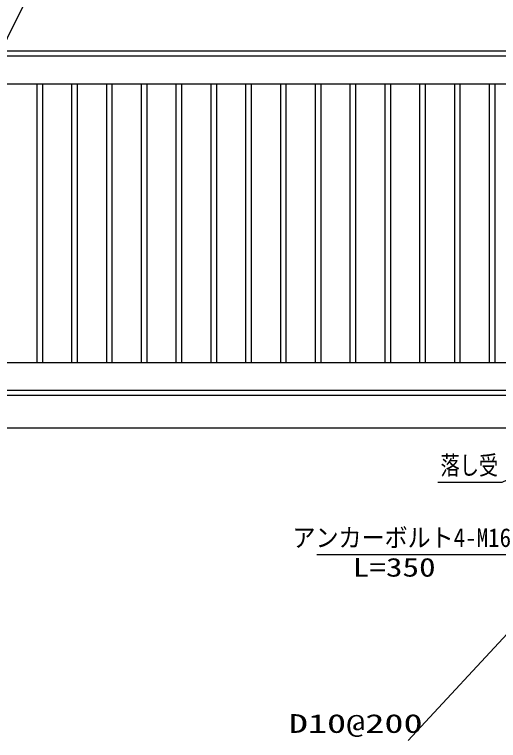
# Model space of a CAD drawing. Units: millimetres, scale not verified. Extents: x -5940 to 5940, y -4200 to 4200.
# Drawn here: x -1424 to 314, y -1676 to 930 of the extents above; entities that cross this region are included whole.
import ezdxf
from ezdxf.enums import TextEntityAlignment as Align

# ---------------------------------------------------------------- set-up
doc = ezdxf.new("R2010")
doc.units = ezdxf.units.MM
doc.header["$LTSCALE"] = 20
doc.layers.add('0-1_0', color=7, linetype='Continuous', lineweight=25)
doc.layers.add('0-2_1', color=7, linetype='Continuous', lineweight=25)
doc.styles.add('ＭＳ ゴシック', font='')
doc.styles.get('ＭＳ ゴシック').set_extended_font_data('MS Gothic')

msp = doc.modelspace()

# ---------------------------------------------------------------- linework, layer by layer
at = {"layer": '0-1_0'}
msp.add_line((-10.36, -1675.82), (633.85, -981.5), dxfattribs=at)
for points in [[(-291.78, 1093.69), (-1327.61, 1093.69), (-1572.59, 601.46)], [(96.54, -748.98), (327.27, -748.98), (562.82, -639.43)], [(-338.12, -1008.43), (400.15, -1008.43), (650.45, -685.21)]]:
    msp.add_lwpolyline(points, dxfattribs=at)
at = {"layer": '0-2_1'}
for p, q in [((691.07, 798.33), (-3308.93, 798.33)), ((691.07, 780.33), (-3308.93, 780.33)), ((691.07, 680.33), (-3208.93, 680.33)), ((-1343.93, 680.33), (-1343.93, -319.67)), ((-1323.93, 680.33), (-1323.93, -319.67)), ((-1218.93, 680.33), (-1218.93, -319.67)), ((-1198.93, 680.33), (-1198.93, -319.67)), ((-1093.93, 680.33), (-1093.93, -319.67)), ((-1073.93, 680.33), (-1073.93, -319.67)), ((-968.93, 680.33), (-968.93, -319.67)), ((-948.93, 680.33), (-948.93, -319.67)), ((-843.93, 680.33), (-843.93, -319.67)), ((-823.93, 680.33), (-823.93, -319.67)), ((-718.93, 680.33), (-718.93, -319.67)), ((-698.93, 680.33), (-698.93, -319.67)), ((-593.93, 680.33), (-593.93, -319.67)), ((-573.93, 680.33), (-573.93, -319.67)), ((-468.93, 680.33), (-468.93, -319.67)), ((-448.93, 680.33), (-448.93, -319.67)), ((-343.93, 680.33), (-343.93, -319.67)), ((-323.93, 680.33), (-323.93, -319.67)), ((-218.93, 680.33), (-218.93, -319.67)), ((-198.93, 680.33), (-198.93, -319.67)), ((-93.93, 680.33), (-93.93, -319.67)), ((-73.93, 680.33), (-73.93, -319.67)), ((31.07, 680.33), (31.07, -319.67)), ((51.07, 680.33), (51.07, -319.67)), ((156.07, 680.33), (156.07, -319.67)), ((176.07, 680.33), (176.07, -319.67)), ((281.07, 680.33), (281.07, -319.67)), ((301.07, 680.33), (301.07, -319.67)), ((691.07, -319.67), (-3208.93, -319.67)), ((691.07, -419.67), (-3308.93, -419.67)), ((691.07, -437.67), (-3308.93, -437.67)), ((2323.89, -554.67), (-3308.93, -554.67))]:
    msp.add_line(p, q, dxfattribs=at)

# ---------------------------------------------------------------- texts
at = {"layer": '0-1_0', "color": 3, "style": 'ＭＳ ゴシック'}
for s, height, width, p in [('落し受', 67.35, 0.75, (106.43, -741.93)), ('アンカーボルト4-M16', 67.35, 0.9, (-425.32, -1001.39)), ('L=350', 67.3, 1.3, (-208.92, -1107.82)), ('D10@200', 67.3, 1.5, (-438.69, -1668.77))]:
    msp.add_text(s, height=height, dxfattribs=dict(at, width=width)).set_placement(p, align=Align.BOTTOM_LEFT)

doc.saveas('drawing.dxf')
